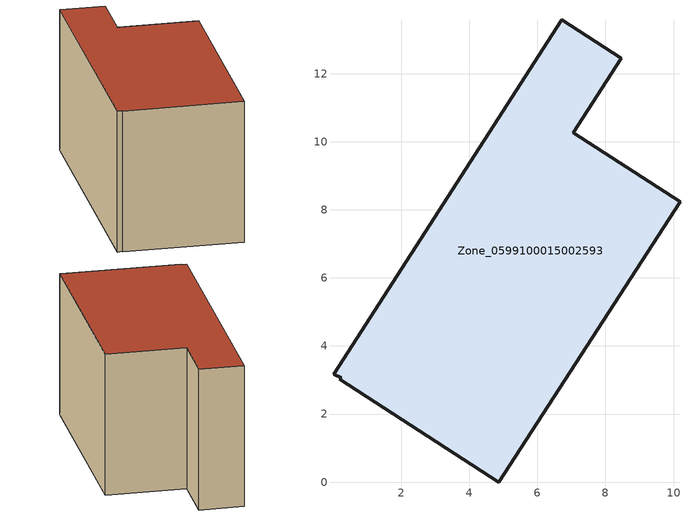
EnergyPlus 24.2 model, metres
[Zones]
Zone_0599100015002593
 floor ground (C_G): 0.01,3.17 6.72,13.58 8.46,12.45 7.05,10.26 10.19,8.24 4.87,0 0.2,3.02 0.23,3.07 z2.47
 wall outside (C_F): 7.05,10.26 8.46,12.45 6.72,13.58 0.01,3.17 0.23,3.07 0.2,3.02 4.87,0 10.19,8.24 7.05,10.26 z2.47:9.26
 roof outside (C_R): 0.01,3.17 0.23,3.07 0.2,3.02 4.87,0 10.19,8.24 7.05,10.26 8.46,12.45 6.72,13.58 z9.26
[BUILDING]
Pand.0599100015002593: North Axis=0; Terrain=City; Loads Convergence Tolerance Value=0.04; Temperature Convergence Tolerance Value=0.4; Solar Distribution=FullExterior; Maximum Number of Warmup Days=25; Minimum Number of Warmup Days=1
[Site:Location]
Rotterdam.The.Hague.AP_ZH_NLD Design_Conditions: Latitude=51.96; Longitude=4.45; Time Zone=1; Elevation=-4.5
[SITE:GROUNDTEMPERATURE:BUILDINGSURFACE]
18, 18, 18, 18, 18, 18, 18, 18, 18, 18, 18, 18
[MATERIAL] Thermal Absorptance=0.9; Solar Absorptance=0.7; Visible Absorptance=0.7
Name | Roughness | Thickness | Conductivity | Density | Specific Heat
G.D.1965 | MediumSmooth | 0.15 | 1 | 540 | 1210
F.D.1965 | Rough | 0.3 | 0.857143 | 1920 | 840
R.D.1965 | MediumRough | 0.2 | 0.08 | 1500 | 1000
[CONSTRUCTION]
C_G: G.D.1965
C_F: F.D.1965
C_R: R.D.1965
[ZONE]
Zone_0599100015002593: Type=1; Multiplier=1; Ceiling Height=Autocalculate; Volume=Autocalculate; Floor Area=autocalculate; Part of Total Floor Area=Yes
[ZONEINFILTRATION:DESIGNFLOWRATE]
Infil_Zone_0599100015002593: Zone or ZoneList or Space or SpaceList=Zone_0599100015002593; Schedule=AlwaysOn; Design Flow Rate Calculation Method=Flow/Area; Flow Rate per Floor Area=0.0042; Constant Term Coefficient=1; Temperature Term Coefficient=0; Velocity Term Coefficient=0; Velocity Squared Term Coefficient=0
[HVACTEMPLATE:ZONE:IDEALLOADSAIRSYSTEM]
Zone_0599100015002593: Maximum Heating Supply Air Temperature=50; Minimum Cooling Supply Air Temperature=13; Maximum Heating Supply Air Humidity Ratio=0.0156; Minimum Cooling Supply Air Humidity Ratio=0.0077; Heating Limit=NoLimit; Cooling Limit=NoLimit; Dehumidification Control Type=ConstantSensibleHeatRatio; Cooling Sensible Heat Ratio=0.7; Dehumidification Setpoint=60; Humidification Control Type=None; Humidification Setpoint=30; Outdoor Air Method=None; Outdoor Air Flow Rate per Person=0.00944; Outdoor Air Flow Rate per Zone Floor Area=0; Outdoor Air Flow Rate per Zone=0; Demand Controlled Ventilation Type=None; Outdoor Air Economizer Type=NoEconomizer; Heat Recovery Type=None; Sensible Heat Recovery Effectiveness=0.7; Latent Heat Recovery Effectiveness=0.65
[ZONECONTROL:THERMOSTAT]
ThermostatControl_Zone_0599100015002593: Zone or ZoneList=Zone_0599100015002593; Control Type Schedule=DualSetpointControlType; Control 1=Thermostat_Zone_0599100015002593; Temperature Difference Between Cutout And Setpoint=0
[THERMOSTATSETPOINT:DUALSETPOINT]
Thermostat_Zone_0599100015002593: Heating Setpoint Temperature Schedule=HeatingSetpoint_Zone_0599100015002593; Cooling Setpoint Temperature Schedule=CoolingSetpoint_Zone_0599100015002593
[SCHEDULE:COMPACT]
HeatingSetpoint_Zone_0599100015002593: Through: 12/31, For: AllDays, Until: 24:00, 21
CoolingSetpoint_Zone_0599100015002593: Through: 12/31, For: AllDays, Until: 24:00, 24
DualSetpointControlType: Through: 12/31, For: AllDays, Until: 24:00, 4
AlwaysOn: Through: 12/31, For: AllDays, Until: 24:00, 1
